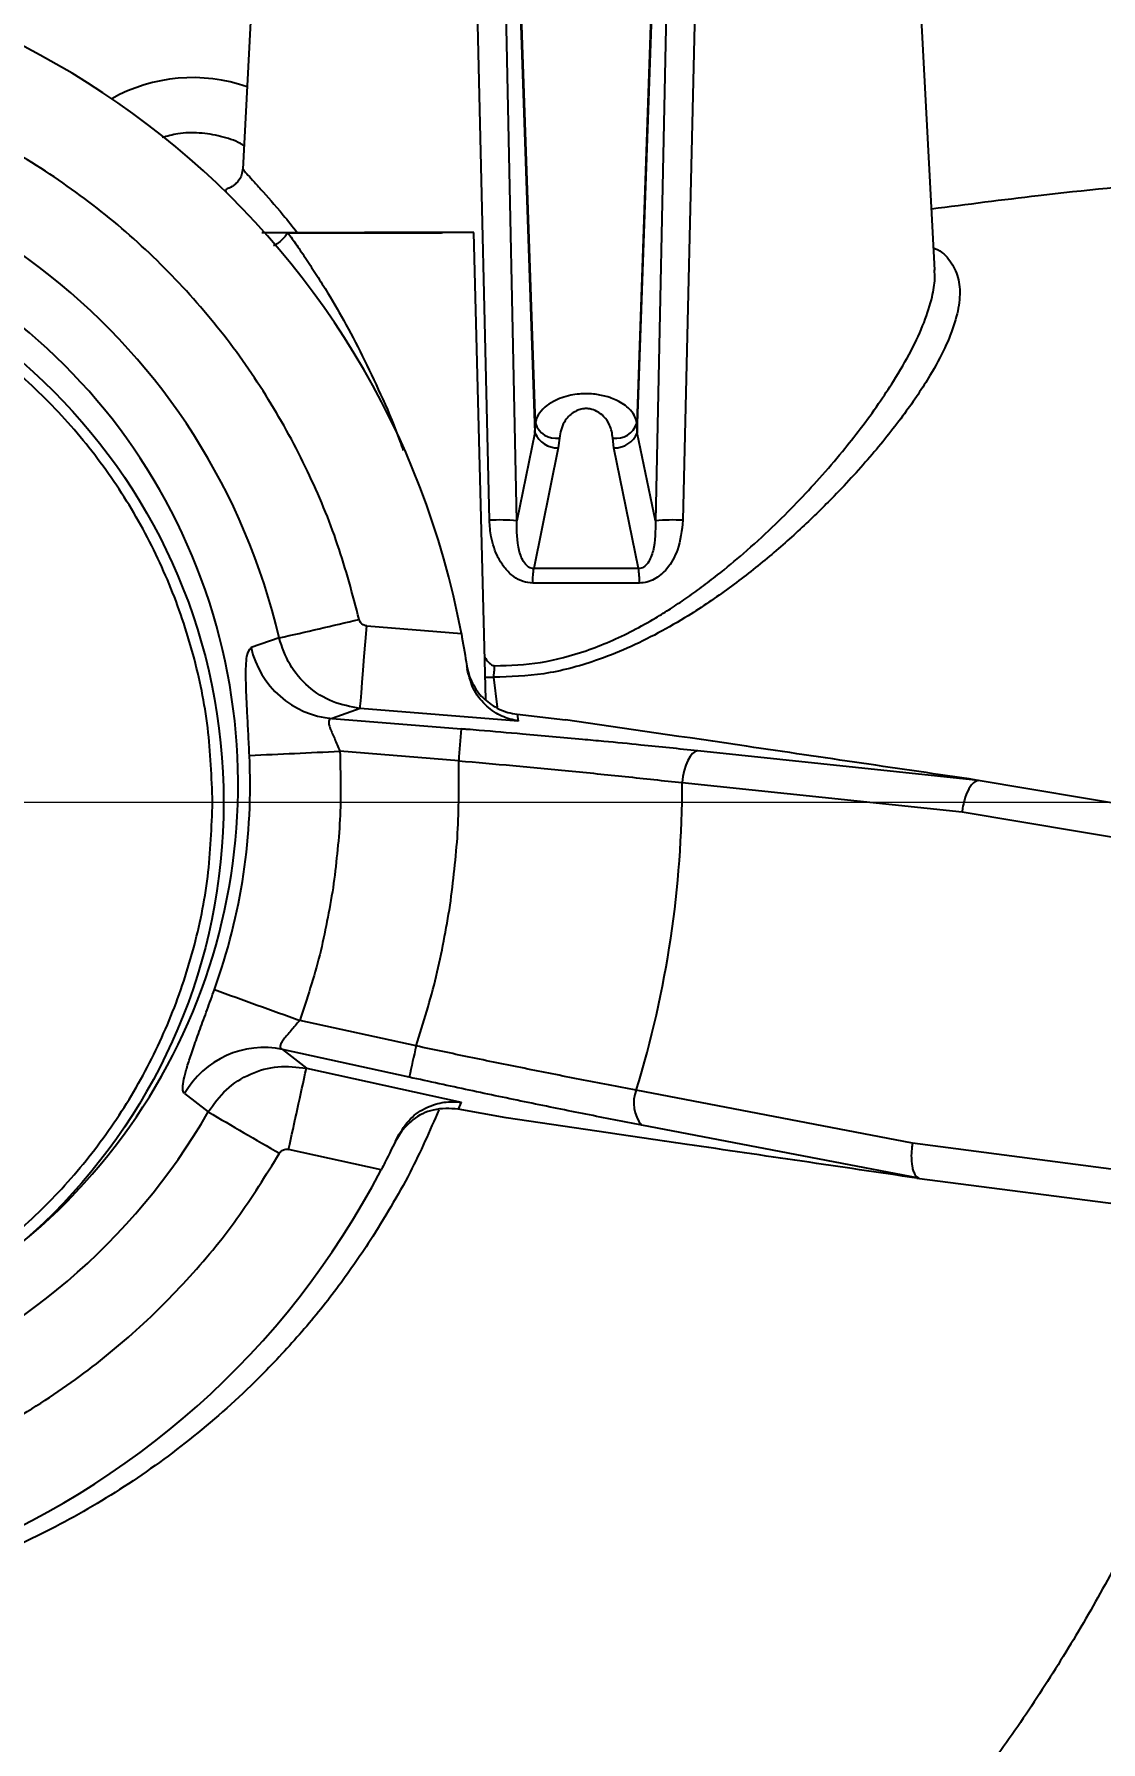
# Model space of a CAD drawing. Header units: millimetres. Extents: x 2223 to 4172, y 741 to 2119.
# Drawn here: x 3138.6 to 3234.9, y 1079.8 to 1234 of the extents above; entities that cross this region are included whole.
import ezdxf

# ---------------------------------------------------------------- set-up
doc = ezdxf.new("R2010")
doc.units = ezdxf.units.MM
doc.layers.add('AM_5', color=3, linetype='Continuous', lineweight=25)
doc.styles.add('SLDTEXTSTYLE1', font='txt.shx', dxfattribs={"width": 0.7, "bigfont": 'gbcbig.shx'})
doc.dimstyles.new('SLDDIMSTYLE12$0', dxfattribs={"dimtxt": 12, "dimasz": 10, "dimexe": 0, "dimexo": 0.0625, "dimgap": 0.875, "dimtad": 1, "dimdec": 1, "dimlfac": 1.8, "dimrnd": 1e-09, "dimzin": 12, "dimdsep": 46, "dimtxsty": 'SLDTEXTSTYLE1', "dimcen": 0.09, "dimdle": 8.16, "dimclrd": 3, "dimclre": 3, "dimadec": 0, "dimazin": 3, "dimtfac": 1, "dimtdec": 1, "dimtofl": 0, "dimtmove": 0, "dimatfit": 3, "dimfxl": 0, "dimfrac": 2, "dimtolj": 1, "dimlwd": 5, "dimlwe": 5, "dimarcsym": 0})
doc.dimstyles.new('SLDDIMSTYLE12$3', dxfattribs={"dimtxt": 12, "dimasz": 10, "dimexe": 0, "dimexo": 0.0625, "dimgap": 0.875, "dimtad": 1, "dimdec": 1, "dimlfac": 1.8, "dimrnd": 1e-09, "dimzin": 12, "dimdsep": 46, "dimtxsty": 'SLDTEXTSTYLE1', "dimcen": 0.09, "dimdle": 8.16, "dimclrd": 3, "dimclre": 3, "dimadec": 0, "dimazin": 3, "dimtfac": 1, "dimtdec": 1, "dimtofl": 0, "dimtmove": 0, "dimatfit": 3, "dimfxl": 0, "dimfrac": 2, "dimtolj": 1, "dimlwd": 5, "dimlwe": 5, "dimarcsym": 0})

# ---------------------------------------------------------------- blocks, each defined once
blk = doc.blocks.new('*D33')
at = {"layer": 'AM_5', "color": 3, "lineweight": 5, "transparency": 16777216}
blk.add_line((3103.18, 1165.14), (3103.18, 1348.23), dxfattribs=at)
at = {"layer": 'AM_5', "color": 3, "linetype": 'Continuous', "lineweight": 5, "transparency": 16777216}
for p, q in [((3113.18, 1348.23), (3270.42, 1348.23)), ((3280.42, 1238.93), (3280.42, 1348.23))]:
    blk.add_line(p, q, dxfattribs=at)
at = {"layer": 'AM_5', "color": 3, "transparency": 16777216}
for points in [[(3113.18, 1349.9), (3113.18, 1346.57), (3103.18, 1348.23)], [(3270.42, 1349.9), (3270.42, 1346.57), (3280.42, 1348.23)]]:
    blk.add_solid(points, dxfattribs=at)
at = {"layer": 'Defpoints', "color": 0, "transparency": 16777216}
for p in [(3280.42, 1348.23), (3280.42, 1238.87), (3103.18, 1165.07)]:
    blk.add_point(p, dxfattribs=at)
at = {"layer": 'AM_5', "color": 0, "transparency": 16777216, "insert": (3191.8, 1355.11), "char_height": 12, "attachment_point": 5, "style": 'SLDTEXTSTYLE1'}
blk.add_mtext('\\A1;178', dxfattribs=at)
blk = doc.blocks.new('*D27')
at = {"layer": 'AM_5', "color": 3, "lineweight": 5, "transparency": 16777216}
blk.add_line((3396.39, 1282.08), (3427.64, 1282.08), dxfattribs=at)
at = {"layer": 'AM_5', "color": 3, "linetype": 'Continuous', "lineweight": 5, "transparency": 16777216}
for p, q in [((3427.64, 1272.08), (3427.64, 1174.63)), ((3103.26, 1164.63), (3427.64, 1164.63))]:
    blk.add_line(p, q, dxfattribs=at)
at = {"layer": 'AM_5', "color": 3, "transparency": 16777216}
for points in [[(3425.97, 1272.08), (3429.31, 1272.08), (3427.64, 1282.08)], [(3425.97, 1174.63), (3429.31, 1174.63), (3427.64, 1164.63)]]:
    blk.add_solid(points, dxfattribs=at)
at = {"layer": 'Defpoints', "color": 0, "transparency": 16777216}
for p in [(3396.33, 1282.08), (3103.2, 1164.63), (3427.64, 1164.63)]:
    blk.add_point(p, dxfattribs=at)
at = {"layer": 'AM_5', "color": 0, "transparency": 16777216, "insert": (3420.77, 1223.36), "char_height": 12, "attachment_point": 5, "rotation": 90, "style": 'SLDTEXTSTYLE1'}
blk.add_mtext('\\A1;115', dxfattribs=at)
blk = doc.blocks.new('*D29')
at = {"layer": 'AM_5', "color": 3, "linetype": 'Continuous', "lineweight": 5, "transparency": 16777216}
blk.add_line((3249.61, 1333.34), (3223.8, 1301.29), dxfattribs=at)
at = {"layer": 'AM_5', "color": 3, "lineweight": 5, "transparency": 16777216}
for p, q in [((3170.49, 1235), (3170.49, 1235.18)), ((3170.4, 1235.09), (3170.58, 1235.09))]:
    blk.add_line(p, q, dxfattribs=at)
at = {"layer": 'AM_5', "color": 3, "transparency": 16777216}
blk.add_solid([(3222.51, 1302.33), (3225.1, 1300.24), (3217.53, 1293.5)], dxfattribs=at)
at = {"layer": 'Defpoints', "color": 0, "transparency": 16777216}
for p in [(3217.53, 1293.5), (3123.45, 1176.68)]:
    blk.add_point(p, dxfattribs=at)
at = {"layer": 'AM_5', "color": 0, "transparency": 16777216, "insert": (3234.49, 1325.52), "char_height": 12, "attachment_point": 5, "rotation": 51.1543, "style": 'SLDTEXTSTYLE1'}
blk.add_mtext('\\A1;%%C420', dxfattribs=at)

msp = doc.modelspace()

# ---------------------------------------------------------------- linework, layer by layer
at = {"color": 7, "linetype": 'Continuous', "lineweight": 25}
for p, q in [((3158.422, 1240.949), (3157.418, 1221.804)), ((3179.684, 1190.088), (3178.499, 1241.009)), ((3182.159, 1190.05), (3181.099, 1241.006)), ((3182.311, 1240.996), (3183.8, 1197.977)), ((3183.85, 1198.865), (3182.389, 1240.995)), ((3194.455, 1240.995), (3192.993, 1198.865)), ((3193.044, 1197.977), (3194.533, 1240.996)), ((3195.745, 1241.006), (3194.685, 1190.05)), ((3198.345, 1241.009), (3197.159, 1190.088)), ((3219.904, 1212.669), (3218.684, 1235.949)), ((3179.376, 1173.899), (3178.272, 1216.064)), ((3183.8, 1197.977), (3183.85, 1198.865)), ((3192.993, 1198.865), (3193.044, 1197.977)), ((3183.8, 1197.977), (3182.159, 1190.05)), ((3185.906, 1196.631), (3183.691, 1185.731)), ((3186.011, 1197.517), (3185.906, 1196.631)), ((3190.937, 1196.631), (3190.833, 1197.517)), ((3193.153, 1185.731), (3190.937, 1196.631)), ((3194.685, 1190.05), (3193.044, 1197.977)), ((3168.616, 1180.553), (3177.155, 1179.864)), ((3160.703, 1179.467), (3158.169, 1178.598)), ((3177.631, 1176.985), (3177.898, 1175.948)), ((3179.323, 1175.934), (3180.056, 1175.917)), ((3180.056, 1175.917), (3180.382, 1173.208)), ((3168.015, 1173.106), (3165.483, 1172.19)), ((3165.483, 1172.19), (3177.147, 1171.25)), ((3182.292, 1171.955), (3168.015, 1173.106)), ((3182.202, 1172.58), (3186.561, 1172.085)), ((3182.202, 1172.58), (3182.292, 1171.955)), ((3176.915, 1168.379), (3166.192, 1169.244)), ((3223.838, 1166.595), (3198.499, 1169.273)), ((3197.094, 1166.4), (3222.361, 1163.756)), ((3249.079, 1162.366), (3223.64, 1166.638)), ((3155.696, 1164.492), (3155.696, 1164.501)), ((3222.361, 1163.756), (3256.013, 1158.143)), ((3173.069, 1142.628), (3162.561, 1144.935)), ((3161.021, 1142.313), (3163.162, 1140.618)), ((3172.45, 1139.804), (3161.021, 1142.313)), ((3163.162, 1140.618), (3177.152, 1137.546)), ((3152.153, 1138.319), (3154.31, 1136.668)), ((3217.892, 1133.836), (3192.948, 1138.643)), ((3177.152, 1137.546), (3176.876, 1136.932)), ((3181.194, 1136.14), (3176.876, 1136.932)), ((3171.774, 1134.959), (3171.216, 1134.044)), ((3218.474, 1130.678), (3193.45, 1135.474)), ((3171.216, 1134.044), (3171.377, 1134.4)), ((3251.724, 1129.434), (3217.892, 1133.836)), ((3169.922, 1131.454), (3161.557, 1133.29)), ((3218.272, 1130.693), (3243.856, 1127.393))]:
    msp.add_line(p, q, dxfattribs=at)
at = {"color": 7, "linetype": 'Continuous', "lineweight": 25, "flags": 128}
for points in [[(3193.238, 1184.422), (3192.04, 1184.423), (3190.836, 1184.423), (3189.63, 1184.423), (3188.422, 1184.423), (3187.214, 1184.423), (3186.007, 1184.423), (3184.804, 1184.423), (3183.606, 1184.422)], [(3193.153, 1185.731), (3191.976, 1185.731), (3190.794, 1185.731), (3189.608, 1185.731), (3188.422, 1185.731), (3187.235, 1185.731), (3186.05, 1185.731), (3184.868, 1185.731), (3183.691, 1185.731)], [(3168.015, 1173.106), (3168.032, 1173.32), (3168.07, 1173.792), (3168.128, 1174.505), (3168.203, 1175.434), (3168.293, 1176.544), (3168.394, 1177.798), (3168.503, 1179.15), (3168.616, 1180.553)], [(3198.499, 1169.273), (3198.267, 1169.208), (3198.036, 1169.038), (3197.813, 1168.769), (3197.608, 1168.411), (3197.427, 1167.978), (3197.277, 1167.486), (3197.165, 1166.953), (3197.094, 1166.4)]]:
    msp.add_lwpolyline(points, dxfattribs=at)
at = {"color": 7, "linetype": 'Continuous', "lineweight": 25}
msp.add_circle((3103.196, 1164.634), 52.5, dxfattribs=at)
for centre, radius, start, end in [((3103.422, 1166.134), 75, 10.54851, 92.46086), ((3152.918, 1215.061), 15, 70.97396, 119.21781), ((3103.422, 1166.145), 58.809, 13.09228, 89.91829), ((3103.422, 1166.225), 53.574, 308.26934, 171.50515), ((3185.696, 1199.418), 1.927, 196.70211, 279.40565), ((3191.148, 1199.418), 1.927, 260.59454, 343.29737), ((3185.85, 1198.864), 2.234, 203.39428, 271.42772), ((3190.993, 1198.864), 2.234, 268.57245, 336.60531), ((3180.674, 1173.944), 16.174, 84.73329, 93.50893), ((3196.17, 1173.944), 16.174, 86.49111, 95.26667), ((3183.213, 1184.427), 10.025, 359.97591, 7.47448), ((2893.287, 2355.347), 1205.904, 282.812128, 283.164856), ((3166.238, 1180.43), 8.275, 192.79006, 264.76479), ((8108.334, 772.335), 4947.297, 175.375054, 175.408407), ((3103.422, 1166.209), 54.664, 340.22854, 2.782), ((3101.608, 2463.616), 1295.983, 272.494846, 272.856436), ((3103.422, 1166.203), 93.672, 342.88971, 0.12059), ((3626.952, 2441.831), 1377.533, 249.958184, 250.298612), ((4967.295, 747.762), 1837.163, 167.588415, 167.678588), ((3159.339, 1134.206), 8.28, 78.27823, 150.21456), ((-1498.47, 2157.76), 4771.31, 347.60122, 347.691294), ((3195.782, 1137.468), 3.068, 157.4808, 220.53113), ((3103.422, 1166.146), 58.81, 253.09221, 329.91815), ((3841.558, 2311.322), 1360.927, 239.669618, 239.98259), ((3103.422, 1166.134), 75, 250.55137, 332.45778)]:
    msp.add_arc(centre, radius, start, end, dxfattribs=at)
for points, knots in [([(3102.989, 995.903), (3105.549, 995.928), (3109.129, 995.962), (3114.399, 996.241), (3118.863, 996.577), (3124.179, 997.142), (3129.748, 997.916), (3135.562, 998.926), (3141.533, 1000.182), (3147.609, 1001.692), (3153.747, 1003.463), (3159.912, 1005.497), (3166.076, 1007.797), (3172.212, 1010.362), (3178.301, 1013.192), (3184.32, 1016.286), (3190.253, 1019.641), (3196.082, 1023.253), (3201.792, 1027.118), (3207.367, 1031.232), (3212.795, 1035.59), (3218.06, 1040.184), (3223.152, 1045.008), (3228.056, 1050.056), (3232.763, 1055.319), (3237.261, 1060.789), (3241.539, 1066.457), (3245.588, 1072.314), (3249.398, 1078.351), (3252.959, 1084.557), (3256.265, 1090.922), (3259.305, 1097.434), (3262.075, 1104.083), (3264.565, 1110.858), (3266.77, 1117.745), (3268.685, 1124.734), (3270.304, 1131.812), (3271.621, 1138.966), (3272.634, 1146.183), (3273.339, 1153.45), (3273.732, 1160.754), (3273.81, 1168.082), (3273.573, 1175.42), (3273.019, 1182.754), (3272.147, 1190.072), (3270.957, 1197.359), (3269.449, 1204.602), (3267.624, 1211.786), (3265.483, 1218.899), (3263.029, 1225.927), (3260.265, 1232.855), (3257.192, 1239.672), (3253.815, 1246.362), (3250.137, 1252.914), (3246.163, 1259.314), (3241.898, 1265.55), (3237.347, 1271.608), (3232.515, 1277.476), (3227.408, 1283.142), (3222.032, 1288.595), (3216.585, 1293.642), (3211.112, 1298.295), (3205.653, 1302.564), (3200.028, 1306.607), (3194.247, 1310.415), (3188.319, 1313.983), (3182.257, 1317.305), (3176.071, 1320.375), (3169.775, 1323.189), (3163.381, 1325.741), (3156.906, 1328.027), (3150.368, 1330.043), (3143.793, 1331.786), (3137.22, 1333.25), (3130.726, 1334.432), (3124.437, 1335.329), (3118.913, 1335.913), (3114.03, 1336.28), (3109.206, 1336.52), (3103.232, 1336.637), (3097.715, 1336.527), (3092.446, 1336.255), (3087.982, 1335.917), (3082.665, 1335.352), (3077.096, 1334.579), (3071.283, 1333.569), (3065.312, 1332.313), (3059.236, 1330.802), (3053.098, 1329.032), (3046.933, 1326.997), (3040.769, 1324.698), (3034.632, 1322.133), (3028.544, 1319.302), (3022.525, 1316.209), (3016.592, 1312.854), (3010.763, 1309.242), (3005.053, 1305.376), (2999.477, 1301.262), (2994.05, 1296.905), (2988.784, 1292.311), (2983.693, 1287.486), (2978.788, 1282.438), (2974.081, 1277.176), (2969.584, 1271.706), (2965.305, 1266.037), (2961.257, 1260.18), (2957.447, 1254.143), (2953.885, 1247.938), (2950.58, 1241.573), (2947.538, 1235.061), (2944.776, 1228.409), (2942.439, 1222.127), (2941.16, 1218.022), (2940.597, 1216.214)], [0, 0, 0, 0, 0.01020738, 0.01427401, 0.02103699, 0.02805607, 0.03558666, 0.0434511, 0.05157826, 0.05991132, 0.06840986, 0.07704394, 0.08579098, 0.09463359, 0.10355821, 0.11255405, 0.12161242, 0.13072624, 0.1398897, 0.14909794, 0.15834689, 0.16763314, 0.17695375, 0.18630622, 0.19568842, 0.20509849, 0.21453484, 0.22399606, 0.23348097, 0.24298851, 0.25251779, 0.26206801, 0.27163852, 0.28122873, 0.29083816, 0.30046642, 0.31011319, 0.31977821, 0.32946132, 0.33916239, 0.34888138, 0.35861831, 0.36837328, 0.37814642, 0.38793798, 0.39774825, 0.40757761, 0.41742653, 0.42729557, 0.4371854, 0.4470968, 0.45703069, 0.46698816, 0.47697044, 0.48697902, 0.49701559, 0.50708218, 0.51718117, 0.52731537, 0.53748817, 0.54770366, 0.5569145, 0.56612256, 0.57532659, 0.5845258, 0.59371913, 0.60290519, 0.61208206, 0.62124705, 0.63039624, 0.63952364, 0.64861966, 0.65766788, 0.66663751, 0.67546331, 0.68397889, 0.69196332, 0.69760555, 0.70350123, 0.71121989, 0.72142727, 0.72549391, 0.73225688, 0.73927596, 0.74680655, 0.754671, 0.76279816, 0.77113122, 0.77962976, 0.78826384, 0.79701087, 0.80585349, 0.81477811, 0.82377394, 0.83283231, 0.84194614, 0.85110959, 0.86031783, 0.86956679, 0.87885303, 0.88817364, 0.89752611, 0.90690831, 0.91631839, 0.92575473, 0.93521596, 0.94470086, 0.95420841, 0.96373768, 0.97328791, 0.98285841, 0.99244862, 1, 1, 1, 1]), ([(3103.805, 1316.592), (3106.206, 1316.554), (3109.564, 1316.502), (3114.507, 1316.198), (3118.696, 1315.841), (3123.683, 1315.25), (3128.904, 1314.45), (3134.35, 1313.413), (3139.938, 1312.129), (3145.618, 1310.591), (3151.346, 1308.793), (3157.089, 1306.732), (3162.82, 1304.408), (3168.512, 1301.821), (3174.144, 1298.971), (3179.696, 1295.861), (3185.149, 1292.494), (3190.486, 1288.875), (3195.692, 1285.008), (3200.751, 1280.899), (3205.649, 1276.555), (3210.372, 1271.982), (3214.908, 1267.189), (3219.244, 1262.183), (3223.369, 1256.974), (3227.271, 1251.571), (3230.94, 1245.983), (3234.367, 1240.222), (3237.541, 1234.299), (3240.455, 1228.224), (3243.099, 1222.009), (3245.467, 1215.667), (3247.552, 1209.209), (3249.347, 1202.65), (3250.847, 1196.002), (3252.045, 1189.278), (3252.942, 1182.492), (3253.517, 1175.658), (3253.792, 1169.592), (3253.74, 1165.808), (3253.719, 1164.314)], [0, 0, 0, 0, 0.0302952, 0.0423856, 0.0624901, 0.08336, 0.1057536, 0.1291426, 0.1533151, 0.1781023, 0.2033838, 0.2290707, 0.2550958, 0.2814075, 0.3079654, 0.3347376, 0.3616982, 0.3888263, 0.4161047, 0.4435189, 0.4710571, 0.4987089, 0.526466, 0.5543209, 0.5822674, 0.6103001, 0.6384144, 0.6666062, 0.6948723, 0.7232096, 0.7516156, 0.7800883, 0.8086258, 0.8372268, 0.86589, 0.8946146, 0.9234, 0.9522458, 0.9811519, 1, 1, 1, 1]), ([(3167.937, 1181.136), (3167.335, 1183.403), (3166.12, 1187.988), (3163.348, 1194.638), (3159.833, 1201.116), (3155.518, 1207.272), (3150.457, 1212.978), (3144.742, 1218.088), (3138.477, 1222.506), (3131.778, 1226.152), (3124.808, 1228.97), (3117.706, 1230.937), (3110.602, 1232.14), (3105.861, 1232.293), (3103.516, 1232.368)], [0, 0, 0, 0, 0.079193, 0.1601594, 0.2427828, 0.3278545, 0.4136411, 0.5, 0.5863536, 0.6721403, 0.7572171, 0.8398354, 0.9208043, 1, 1, 1, 1]), ([(3157.529, 1223.916), (3157.428, 1223.978), (3156.783, 1224.374), (3155.418, 1224.801), (3153.506, 1225.116), (3151.7, 1225.072), (3150.604, 1224.771), (3150.138, 1224.643)], [0, 0, 0, 0, 0.0465662, 0.2977915, 0.5537993, 0.8098071, 1, 1, 1, 1]), ([(3157.421, 1221.849), (3157.396, 1221.655), (3157.349, 1221.284), (3157.104, 1220.816), (3156.825, 1220.491), (3156.585, 1220.301), (3156.442, 1220.213), (3156.379, 1220.178), (3156.351, 1220.163), (3156.32, 1220.147), (3156.269, 1220.122), (3156.208, 1220.094), (3156.107, 1220.05), (3155.935, 1219.968), (3155.834, 1219.906), (3155.89, 1219.784), (3155.904, 1219.754)], [0, 0, 0, 0, 0.1013862, 0.1933878, 0.2688421, 0.3221095, 0.3507488, 0.3558351, 0.3594473, 0.3676185, 0.3776138, 0.4043773, 0.4412492, 0.5470788, 0.8914268, 1, 1, 1, 1]), ([(3157.444, 1221.803), (3157.446, 1221.79), (3157.45, 1221.758), (3157.745, 1221.421), (3158.271, 1220.841), (3159.281, 1219.722), (3160.624, 1218.242), (3161.907, 1216.621), (3162.336, 1216.08)], [0, 0, 0, 0, 0.1071223, 0.2549508, 0.4034906, 0.5526872, 0.8507097, 1, 1, 1, 1]), ([(3241.684, 1220.674), (3237.529, 1220.271), (3230.159, 1219.555), (3222.817, 1218.598), (3219.615, 1218.18)], [0, 0, 0, 0, 0.5637924, 1, 1, 1, 1]), ([(3159.147, 1216.071), (3159.204, 1216.071), (3159.438, 1216.073), (3160.192, 1216.076), (3161.052, 1216.078), (3161.482, 1216.079)], [0, 0, 0, 0, 0.13695301, 0.56898362, 1, 1, 1, 1]), ([(3161.482, 1216.079), (3161.404, 1215.959), (3161.241, 1215.706), (3160.89, 1215.341), (3160.533, 1215.044), (3160.292, 1214.92), (3160.207, 1214.876)], [0, 0, 0, 0, 0.25184988, 0.53128669, 0.83270482, 1, 1, 1, 1]), ([(3161.422, 1216.064), (3161.527, 1216.062), (3161.738, 1216.058), (3163.356, 1216.053), (3165.67, 1216.049), (3167.505, 1216.049), (3168.422, 1216.049)], [0, 0, 0, 0, 0.2499974, 0.4999983, 0.7499991, 1, 1, 1, 1]), ([(3161.482, 1216.079), (3161.75, 1215.702), (3162.304, 1214.925), (3163.189, 1213.623), (3164.13, 1212.178), (3165.337, 1210.229), (3166.814, 1207.685), (3167.87, 1205.614), (3168.422, 1204.533)], [0, 0, 0, 0, 0.1137197, 0.2349762, 0.3642262, 0.501846, 0.7399032, 1, 1, 1, 1]), ([(3178.272, 1216.064), (3178.235, 1216.065), (3178.162, 1216.068), (3177.576, 1216.072), (3176.666, 1216.075), (3175.431, 1216.079), (3173.93, 1216.081), (3172.216, 1216.083), (3170.356, 1216.085), (3169.067, 1216.085), (3168.422, 1216.085)], [0, 0, 0, 0, 0.12496588, 0.24997076, 0.37497563, 0.49998051, 0.62498538, 0.74999025, 0.87499513, 1, 1, 1, 1]), ([(3168.422, 1216.049), (3169.336, 1216.049), (3171.165, 1216.049), (3173.522, 1216.053), (3174.975, 1216.058), (3175.599, 1216.062), (3175.422, 1216.064), (3175.422, 1216.064)], [0, 0, 0, 0, 0.2499991, 0.4999983, 0.7499974, 0.9999966, 1, 1, 1, 1]), ([(3219.798, 1214.685), (3219.914, 1214.633), (3220.654, 1214.305), (3221.45, 1213.366), (3222.143, 1211.865), (3222.211, 1210.029), (3221.772, 1207.963), (3220.862, 1205.67), (3219.394, 1202.939), (3217.236, 1199.713), (3214.32, 1196.041), (3211.169, 1192.585), (3207.962, 1189.444), (3204.807, 1186.654), (3201.379, 1183.955), (3198.064, 1181.693), (3194.965, 1179.892), (3192.174, 1178.515), (3188.748, 1177.17), (3184.661, 1176.065), (3181.568, 1175.966), (3180.056, 1175.917)], [0, 0, 0, 0, 0.0100416, 0.064236, 0.1195298, 0.1741679, 0.228913, 0.2826087, 0.3380664, 0.4101543, 0.4835122, 0.5567196, 0.6114301, 0.6666193, 0.7218901, 0.7770202, 0.8146224, 0.8517607, 0.888283, 0.9454016, 1, 1, 1, 1]), ([(3188.422, 1178.313), (3189.139, 1178.58), (3190.583, 1179.118), (3192.679, 1180.132), (3194.497, 1181.142), (3196.078, 1182.122), (3197.456, 1183.043), (3198.872, 1184.057), (3200.631, 1185.405), (3202.792, 1187.205), (3205.183, 1189.393), (3207.465, 1191.676), (3209.584, 1193.966), (3211.492, 1196.197), (3213.27, 1198.443), (3214.817, 1200.568), (3216.386, 1202.941), (3217.813, 1205.414), (3219, 1207.975), (3219.67, 1210.127), (3219.941, 1211.695), (3219.884, 1212.438), (3219.864, 1212.7)], [0, 0, 0, 0, 0.037187, 0.0748717, 0.1136171, 0.1395892, 0.1672232, 0.1965337, 0.2275321, 0.2802476, 0.3421573, 0.3993351, 0.456228, 0.5175532, 0.5703857, 0.6300845, 0.6846035, 0.7613765, 0.8365978, 0.9113004, 0.9687005, 1, 1, 1, 1]), ([(3168.422, 1204.533), (3168.977, 1203.364), (3170.116, 1200.964), (3171.267, 1198.239), (3171.809, 1196.679), (3171.908, 1196.397)], [0, 0, 0, 0, 0.4377435, 0.8983772, 1, 1, 1, 1]), ([(3192.993, 1198.865), (3192.956, 1199.057), (3192.878, 1199.453), (3192.395, 1200.135), (3191.54, 1200.796), (3190.328, 1201.286), (3189.071, 1201.524), (3187.949, 1201.526), (3186.987, 1201.383), (3186.193, 1201.159), (3185.383, 1200.804), (3184.608, 1200.279), (3184.071, 1199.647), (3183.882, 1199.152), (3183.855, 1198.909), (3183.85, 1198.865)], [0, 0, 0, 0, 0.0779787, 0.1600594, 0.280852, 0.3750705, 0.4562454, 0.5413121, 0.5934965, 0.6532546, 0.7174275, 0.8001176, 0.9013898, 0.981848, 1, 1, 1, 1]), ([(3190.833, 1197.517), (3190.772, 1197.913), (3190.668, 1198.595), (3190.096, 1199.423), (3189.464, 1199.927), (3188.885, 1200.14), (3188.429, 1200.183), (3188.047, 1200.15), (3187.64, 1200.031), (3187.21, 1199.796), (3186.793, 1199.438), (3186.214, 1198.691), (3186.096, 1198.012), (3186.011, 1197.517)], [0, 0, 0, 0, 0.1748684, 0.3014405, 0.3919947, 0.4632498, 0.499207, 0.5351435, 0.5830373, 0.634939, 0.7016582, 0.7830506, 1, 1, 1, 1]), ([(3183.606, 1184.422), (3183.314, 1184.451), (3182.696, 1184.51), (3181.825, 1184.994), (3181.064, 1185.743), (3180.316, 1186.934), (3179.808, 1188.418), (3179.721, 1189.586), (3179.684, 1190.088)], [0, 0, 0, 0, 0.115598, 0.2450317, 0.3884431, 0.5396564, 0.802334, 1, 1, 1, 1]), ([(3183.691, 1185.731), (3183.61, 1185.736), (3183.445, 1185.747), (3183.134, 1185.901), (3182.681, 1186.402), (3182.168, 1187.808), (3182.163, 1189.136), (3182.159, 1190.05)], [0, 0, 0, 0, 0.0456546, 0.0934494, 0.2001519, 0.4495712, 1, 1, 1, 1]), ([(3194.685, 1190.05), (3194.681, 1189.135), (3194.675, 1187.807), (3194.162, 1186.4), (3193.709, 1185.901), (3193.398, 1185.746), (3193.233, 1185.736), (3193.153, 1185.731)], [0, 0, 0, 0, 0.5509774, 0.8002511, 0.9067429, 0.9544192, 1, 1, 1, 1]), ([(3197.159, 1190.088), (3197.058, 1189.176), (3196.884, 1187.604), (3195.875, 1185.767), (3194.822, 1184.841), (3193.928, 1184.473), (3193.466, 1184.439), (3193.238, 1184.422)], [0, 0, 0, 0, 0.3590095, 0.6185355, 0.8163713, 0.9095226, 1, 1, 1, 1]), ([(3168.616, 1180.553), (3168.537, 1180.566), (3168.38, 1180.594), (3168.174, 1180.724), (3168.013, 1180.907), (3167.962, 1181.059), (3167.937, 1181.136)], [0, 0, 0, 0, 0.2501498, 0.4993714, 0.7492584, 1, 1, 1, 1]), ([(3177.155, 1179.864), (3177.309, 1178.992), (3177.506, 1177.875), (3177.653, 1176.85), (3177.685, 1176.626)], [0, 0, 0, 0, 0.78086058, 1, 1, 1, 1]), ([(3158.022, 1168.862), (3157.989, 1169.512), (3157.924, 1170.828), (3157.827, 1172.691), (3157.744, 1174.387), (3157.698, 1175.823), (3157.708, 1176.979), (3157.801, 1178.156), (3158.022, 1178.422), (3158.169, 1178.598)], [0, 0, 0, 0, 0.1235233, 0.2501507, 0.3747805, 0.5002123, 0.6235234, 0.7497125, 1, 1, 1, 1]), ([(3168.015, 1173.106), (3167.169, 1173.258), (3165.474, 1173.563), (3163.272, 1174.994), (3161.531, 1176.981), (3160.979, 1178.637), (3160.703, 1179.467)], [0, 0, 0, 0, 0.248705, 0.4981896, 0.7483774, 1, 1, 1, 1]), ([(3180.172, 1176.961), (3181.556, 1176.995), (3184.335, 1177.065), (3187.056, 1177.896), (3188.422, 1178.313)], [0, 0, 0, 0, 0.4983256, 1, 1, 1, 1]), ([(3182.292, 1171.955), (3181.792, 1172.074), (3180.792, 1172.311), (3179.429, 1173.244), (3178.229, 1174.598), (3177.866, 1175.95), (3177.685, 1176.626)], [0, 0, 0, 0, 0.2505541, 0.5002593, 0.7500544, 1, 1, 1, 1]), ([(3179.275, 1177.742), (3179.382, 1177.569), (3179.545, 1177.304), (3179.828, 1177.073), (3180.018, 1176.979), (3180.122, 1176.967), (3180.172, 1176.961)], [0, 0, 0, 0, 0.4865121, 0.7444072, 0.8791826, 1, 1, 1, 1]), ([(3180.056, 1175.917), (3180.084, 1176.078), (3180.141, 1176.401), (3180.161, 1176.774), (3180.172, 1176.961)], [0, 0, 0, 0, 0.4999997, 1, 1, 1, 1]), ([(3177.898, 1175.948), (3178.14, 1175.449), (3178.625, 1174.452), (3179.866, 1173.359), (3181.098, 1172.761), (3181.918, 1172.626), (3182.202, 1172.58)], [0, 0, 0, 0, 0.270985, 0.540835, 0.8409557, 1, 1, 1, 1]), ([(3165.483, 1172.19), (3165.405, 1172.176), (3165.253, 1172.15), (3165.163, 1171.965), (3165.189, 1171.677), (3165.352, 1171.169), (3165.721, 1170.359), (3166.033, 1169.619), (3166.192, 1169.244)], [0, 0, 0, 0, 0.1251651, 0.2440023, 0.362149, 0.4834229, 0.7377951, 1, 1, 1, 1]), ([(3223.64, 1166.638), (3216.739, 1167.652), (3204.414, 1169.462), (3192.016, 1171.284), (3186.561, 1172.085)], [0, 0, 0, 0, 0.5600002, 1, 1, 1, 1]), ([(3198.499, 1169.273), (3196.802, 1169.45), (3194.032, 1169.738), (3190.512, 1170.078), (3186.956, 1170.411), (3183.2, 1170.747), (3179.704, 1171.042), (3177.923, 1171.187), (3177.383, 1171.231), (3177.209, 1171.245), (3177.147, 1171.25)], [0, 0, 0, 0, 0.2501646, 0.4085572, 0.4987242, 0.7484853, 0.9263633, 0.9763214, 0.991455, 1, 1, 1, 1]), ([(3176.915, 1168.379), (3178.547, 1168.235), (3181.878, 1167.941), (3186.919, 1167.462), (3192.064, 1166.947), (3195.396, 1166.584), (3197.094, 1166.4)], [0, 0, 0, 0, 0.2354209, 0.48057, 0.7354347, 1, 1, 1, 1]), ([(3223.838, 1166.595), (3223.689, 1166.551), (3223.459, 1166.483), (3223.151, 1166.126), (3222.858, 1165.651), (3222.587, 1164.952), (3222.435, 1164.271), (3222.379, 1163.904), (3222.366, 1163.794), (3222.361, 1163.756)], [0, 0, 0, 0, 0.2389954, 0.3678324, 0.4996781, 0.7489725, 0.9246806, 0.9739409, 1, 1, 1, 1]), ([(3223.64, 1166.638), (3223.678, 1166.633), (3223.755, 1166.621), (3223.831, 1166.607), (3223.856, 1166.599), (3223.853, 1166.596), (3223.842, 1166.595), (3223.838, 1166.595)], [0, 0, 0, 0, 0.3325712, 0.6879646, 0.8313814, 0.949784, 1, 1, 1, 1]), ([(3152.153, 1138.319), (3152.094, 1138.403), (3151.975, 1138.57), (3152.009, 1139.178), (3152.186, 1140.024), (3152.52, 1141.146), (3152.983, 1142.509), (3153.559, 1144.11), (3154.195, 1145.865), (3154.643, 1147.105), (3154.864, 1147.717)], [0, 0, 0, 0, 0.1262135, 0.2512855, 0.3774369, 0.5006266, 0.6257769, 0.7501083, 0.876543, 1, 1, 1, 1]), ([(3162.561, 1144.935), (3162.3, 1144.623), (3161.786, 1144.007), (3161.196, 1143.338), (3160.891, 1142.897), (3160.781, 1142.628), (3160.812, 1142.421), (3160.95, 1142.35), (3161.021, 1142.313)], [0, 0, 0, 0, 0.2616178, 0.5161546, 0.6376198, 0.7555299, 0.8740541, 1, 1, 1, 1]), ([(3192.948, 1138.643), (3191.27, 1138.96), (3187.977, 1139.581), (3182.905, 1140.586), (3177.943, 1141.598), (3174.672, 1142.29), (3173.069, 1142.628)], [0, 0, 0, 0, 0.2645644, 0.5194287, 0.7645782, 1, 1, 1, 1]), ([(3154.31, 1136.668), (3154.814, 1137.378), (3155.822, 1138.797), (3158.063, 1140.19), (3160.59, 1140.921), (3162.304, 1140.719), (3163.162, 1140.618)], [0, 0, 0, 0, 0.25036705, 0.50052482, 0.75010341, 1, 1, 1, 1]), ([(3193.45, 1135.474), (3191.782, 1135.797), (3188.444, 1136.444), (3183.208, 1137.507), (3177.863, 1138.625), (3174.258, 1139.41), (3172.45, 1139.804)], [0, 0, 0, 0, 0.2492462, 0.4987214, 0.7485201, 1, 1, 1, 1]), ([(3175.124, 1136.863), (3174.297, 1134.959), (3172.517, 1130.863), (3170.18, 1127.076), (3168.93, 1125.049)], [0, 0, 0, 0, 0.46501253, 1, 1, 1, 1]), ([(3171.377, 1134.4), (3171.748, 1134.995), (3172.491, 1136.184), (3174.035, 1137.136), (3175.612, 1137.637), (3176.638, 1137.576), (3177.152, 1137.546)], [0, 0, 0, 0, 0.2499495, 0.4997482, 0.7494576, 1, 1, 1, 1]), ([(3176.876, 1136.932), (3176.122, 1136.973), (3174.727, 1137.05), (3172.902, 1136.196), (3172.097, 1135.313), (3171.774, 1134.959)], [0, 0, 0, 0, 0.413014, 0.7645313, 1, 1, 1, 1]), ([(3218.272, 1130.693), (3211.37, 1131.707), (3199.046, 1133.517), (3186.649, 1135.339), (3181.194, 1136.14)], [0, 0, 0, 0, 0.5600003, 1, 1, 1, 1]), ([(3171.377, 1134.4), (3171.016, 1133.643), (3170.555, 1132.675), (3170.036, 1131.674), (3169.922, 1131.454)], [0, 0, 0, 0, 0.7807887, 1, 1, 1, 1]), ([(3217.892, 1133.836), (3217.886, 1133.798), (3217.866, 1133.688), (3217.812, 1133.321), (3217.758, 1132.625), (3217.813, 1131.876), (3217.954, 1131.334), (3218.144, 1130.9), (3218.344, 1130.766), (3218.474, 1130.678)], [0, 0, 0, 0, 0.0260714, 0.0753362, 0.2510277, 0.500322, 0.6321631, 0.7609986, 1, 1, 1, 1]), ([(3084.158, 1102.758), (3086.422, 1102.146), (3091.001, 1100.906), (3098.146, 1099.981), (3105.513, 1099.786), (3113.002, 1100.445), (3120.474, 1101.975), (3127.757, 1104.369), (3134.715, 1107.586), (3141.223, 1111.565), (3147.149, 1116.191), (3152.403, 1121.359), (3156.997, 1126.909), (3159.499, 1130.939), (3160.737, 1132.932)], [0, 0, 0, 0, 0.079193, 0.1601594, 0.2427828, 0.3278545, 0.4136411, 0.5, 0.5863536, 0.6721403, 0.7572171, 0.8398354, 0.9208043, 1, 1, 1, 1]), ([(3160.737, 1132.932), (3160.784, 1132.997), (3160.877, 1133.128), (3161.084, 1133.256), (3161.319, 1133.32), (3161.478, 1133.3), (3161.557, 1133.29)], [0, 0, 0, 0, 0.25074157, 0.50062853, 0.74985024, 1, 1, 1, 1]), ([(3218.474, 1130.678), (3218.48, 1130.676), (3218.493, 1130.67), (3218.476, 1130.668), (3218.406, 1130.674), (3218.323, 1130.686), (3218.272, 1130.693)], [0, 0, 0, 0, 0.1147934, 0.2642503, 0.5426543, 1, 1, 1, 1]), ([(3247.719, 1124.175), (3247.418, 1123.113), (3246.482, 1119.808), (3244.575, 1114.357), (3242.017, 1107.829), (3239.132, 1101.418), (3235.947, 1095.13), (3232.458, 1088.981), (3228.674, 1082.985), (3224.597, 1077.156), (3220.234, 1071.507), (3215.59, 1066.052), (3210.671, 1060.802), (3205.662, 1055.946), (3200.607, 1051.474), (3195.549, 1047.376), (3190.321, 1043.502), (3184.933, 1039.86), (3179.397, 1036.457), (3173.725, 1033.299), (3167.928, 1030.392), (3162.02, 1027.741), (3156.017, 1025.352), (3149.934, 1023.23), (3143.794, 1021.377), (3137.627, 1019.799), (3131.483, 1018.5), (3125.474, 1017.488), (3119.907, 1016.777), (3115.062, 1016.332), (3110.592, 1016.054), (3106.687, 1015.916), (3104.088, 1015.907), (3103.04, 1015.903)], [0, 0, 0, 0, 0.0170783, 0.0531439, 0.089298, 0.1255445, 0.1618882, 0.1983346, 0.2348901, 0.2715626, 0.3083611, 0.3452967, 0.3823824, 0.4196345, 0.4532144, 0.4867833, 0.5203362, 0.5538698, 0.5873798, 0.6208602, 0.654303, 0.6876965, 0.7210233, 0.7542563, 0.7873511, 0.8202281, 0.8527303, 0.8844984, 0.9144909, 0.939551, 0.9597807, 0.9837802, 1, 1, 1, 1]), ([(3168.93, 1125.049), (3167.94, 1123.589), (3165.94, 1120.64), (3162.55, 1116.499), (3158.296, 1111.954), (3153.048, 1107.27), (3146.768, 1102.724), (3140.132, 1098.868), (3133.192, 1095.723), (3125.996, 1093.225), (3121.026, 1092.165), (3118.537, 1091.634)], [0, 0, 0, 0, 0.0810679, 0.1637641, 0.2484006, 0.3731554, 0.4979796, 0.6226942, 0.7483588, 0.8739858, 1, 1, 1, 1]), ([(3162.264, 1042.841), (3161.658, 1043.463), (3160.425, 1044.728), (3158.3, 1046.913), (3155.938, 1049.342), (3153.596, 1051.754), (3151.348, 1054.075), (3149.243, 1056.253), (3147.008, 1058.568), (3144.645, 1061.021), (3141.51, 1064.283), (3137.486, 1068.488), (3132.542, 1073.683), (3127.417, 1079.114), (3122.239, 1084.652), (3118.785, 1088.418), (3117.059, 1090.301)], [0, 0, 0, 0, 0.0587619, 0.1195893, 0.1826048, 0.2479184, 0.2950662, 0.3436664, 0.3937468, 0.445333, 0.4984481, 0.5944053, 0.6958661, 0.7979742, 0.8989913, 1, 1, 1, 1]), ([(3118.537, 1091.634), (3120.044, 1090.108), (3123.439, 1086.67), (3128.406, 1081.726), (3133.518, 1076.68), (3138.309, 1071.983), (3143.022, 1067.389), (3147.196, 1063.339), (3150.836, 1059.817), (3154.036, 1056.73), (3157.031, 1053.845), (3160.201, 1050.798), (3163.355, 1047.772), (3166.4, 1044.855), (3167.953, 1043.368), (3168.727, 1042.628)], [0, 0, 0, 0, 0.0757261, 0.1705564, 0.2505295, 0.3365418, 0.4190948, 0.5009329, 0.5653066, 0.6262108, 0.6902275, 0.7512636, 0.8351247, 0.9178678, 1, 1, 1, 1])]:
    msp.add_open_spline(points, degree=3, knots=knots, dxfattribs=at)
for points in [[(3154.696, 1164.636), (3154.611, 1166.883), (3154.441, 1171.378), (3153.073, 1178.004), (3150.915, 1184.401), (3147.923, 1190.46), (3144.171, 1196.077), (3139.716, 1201.156), (3134.637, 1205.611), (3129.02, 1209.364), (3122.961, 1212.352), (3116.563, 1214.524), (3109.937, 1215.842), (3103.196, 1216.283), (3096.455, 1215.842), (3089.829, 1214.524), (3083.431, 1212.352), (3077.372, 1209.364), (3071.755, 1205.611), (3066.676, 1201.156), (3062.221, 1196.077), (3058.469, 1190.46), (3055.477, 1184.401), (3053.319, 1178.004), (3051.951, 1171.378), (3051.781, 1166.883), (3051.696, 1164.636)], [(3161.482, 1216.079), (3161.963, 1216.08), (3162.925, 1216.081), (3164.648, 1216.083), (3166.496, 1216.085), (3167.78, 1216.085), (3168.422, 1216.085)], [(3183.606, 1184.422), (3183.611, 1184.668), (3183.622, 1185.158), (3183.668, 1185.54), (3183.691, 1185.731)], [(3166.192, 1169.244), (3166.241, 1167.18), (3166.34, 1163.054), (3165.831, 1158.958), (3165.576, 1156.91)], [(3176.141, 1155.332), (3176.416, 1157.498), (3176.965, 1161.83), (3176.932, 1166.196), (3176.915, 1168.379)], [(3051.696, 1164.636), (3051.781, 1162.389), (3051.951, 1157.895), (3053.319, 1151.269), (3055.477, 1144.872), (3058.469, 1138.813), (3062.221, 1133.195), (3066.676, 1128.116), (3071.755, 1123.662), (3077.372, 1119.909), (3083.431, 1116.921), (3089.829, 1114.749), (3096.455, 1113.431), (3103.196, 1112.989), (3109.937, 1113.431), (3116.563, 1114.749), (3122.961, 1116.921), (3129.02, 1119.909), (3134.637, 1123.662), (3139.716, 1128.116), (3144.171, 1133.195), (3147.923, 1138.813), (3150.915, 1144.872), (3153.073, 1151.269), (3154.441, 1157.895), (3154.611, 1162.389), (3154.696, 1164.636)], [(3165.576, 1156.91), (3165.221, 1154.877), (3164.512, 1150.811), (3163.211, 1146.894), (3162.561, 1144.935)], [(3173.069, 1142.628), (3173.723, 1144.711), (3175.03, 1148.877), (3175.771, 1153.181), (3176.141, 1155.332)]]:
    msp.add_open_spline(points, degree=3, dxfattribs=at)

# ---------------------------------------------------------------- dimensions: what is measured, and where the dimension line sits
at = {"layer": 'AM_5'}
for base, p1, p2, angle, text, picture, middle in [((3280.421, 1348.233), (3103.181, 1165.074), (3280.421, 1238.868), 360, '178', '*D33', (3191.801, 1355.108)), ((3427.641, 1164.634), (3396.33, 1282.078), (3103.196, 1164.634), 90, '115', '*D27', (3420.766, 1223.356))]:
    dim = msp.add_linear_dim(base=base, p1=p1, p2=p2, angle=angle, text=text, dimstyle='SLDDIMSTYLE12$0', override={"dimlfac": 1, "dimpost": ''}, dxfattribs=at)
    dim.commit()
    dim.dimension.update_dxf_attribs({"geometry": picture, "text_midpoint": middle})
dim = msp.add_diameter_dim_2p(p1=(3123.448, 1176.676), p2=(3217.532, 1293.501), text='%%C420', dimstyle='SLDDIMSTYLE12$3', override={"dimlfac": 1, "dimpost": ''}, dxfattribs=at)
dim.commit()
dim.dimension.update_dxf_attribs({"geometry": '*D29', "text_midpoint": (3234.491, 1325.52)})

doc.saveas('drawing.dxf')
